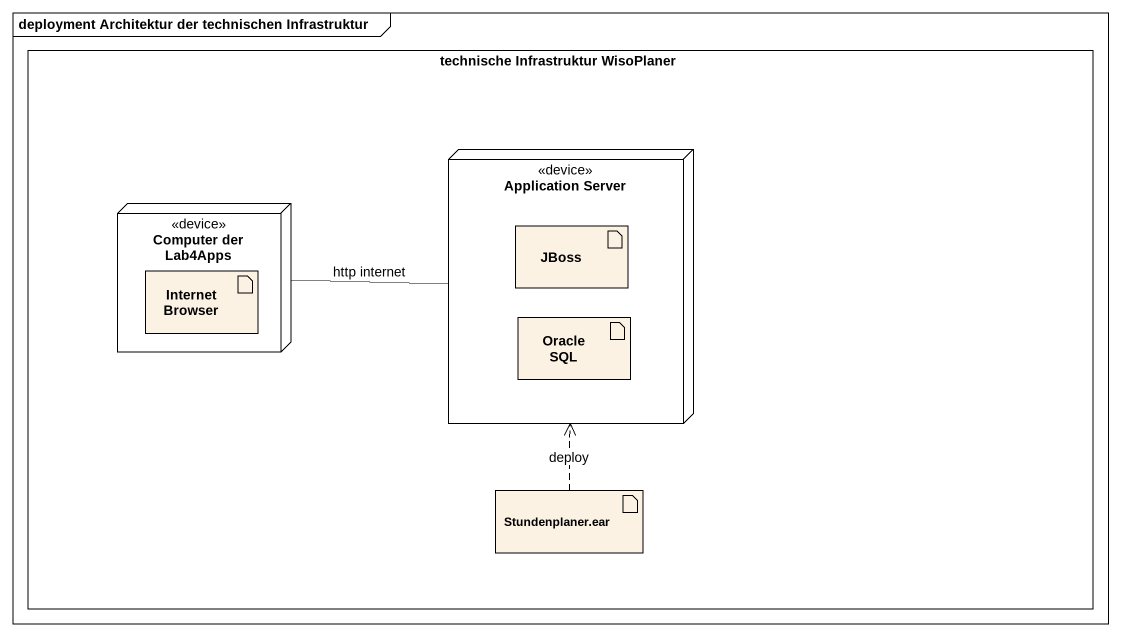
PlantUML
@startuml
mainframe deployment Architektur der technischen Infrastruktur
rectangle "technische Infrastruktur WisoPlaner" as technische_Infrastruktur {
  node "Application Server" as Application_Server <<device>> {
    artifact JBoss
    artifact "Oracle SQL" as Oracle_SQL
  }
  node "Computer der Lab4Apps" as Computer_der_Lab4Apps <<device>> {
    artifact "Internet Browser" as Internet_Browser
  }
  artifact "Stundenplaner.ear" as Stundenplaner_ear
}
Computer_der_Lab4Apps -right- Application_Server : http internet
Stundenplaner_ear .up.> Application_Server : deploy
@enduml
